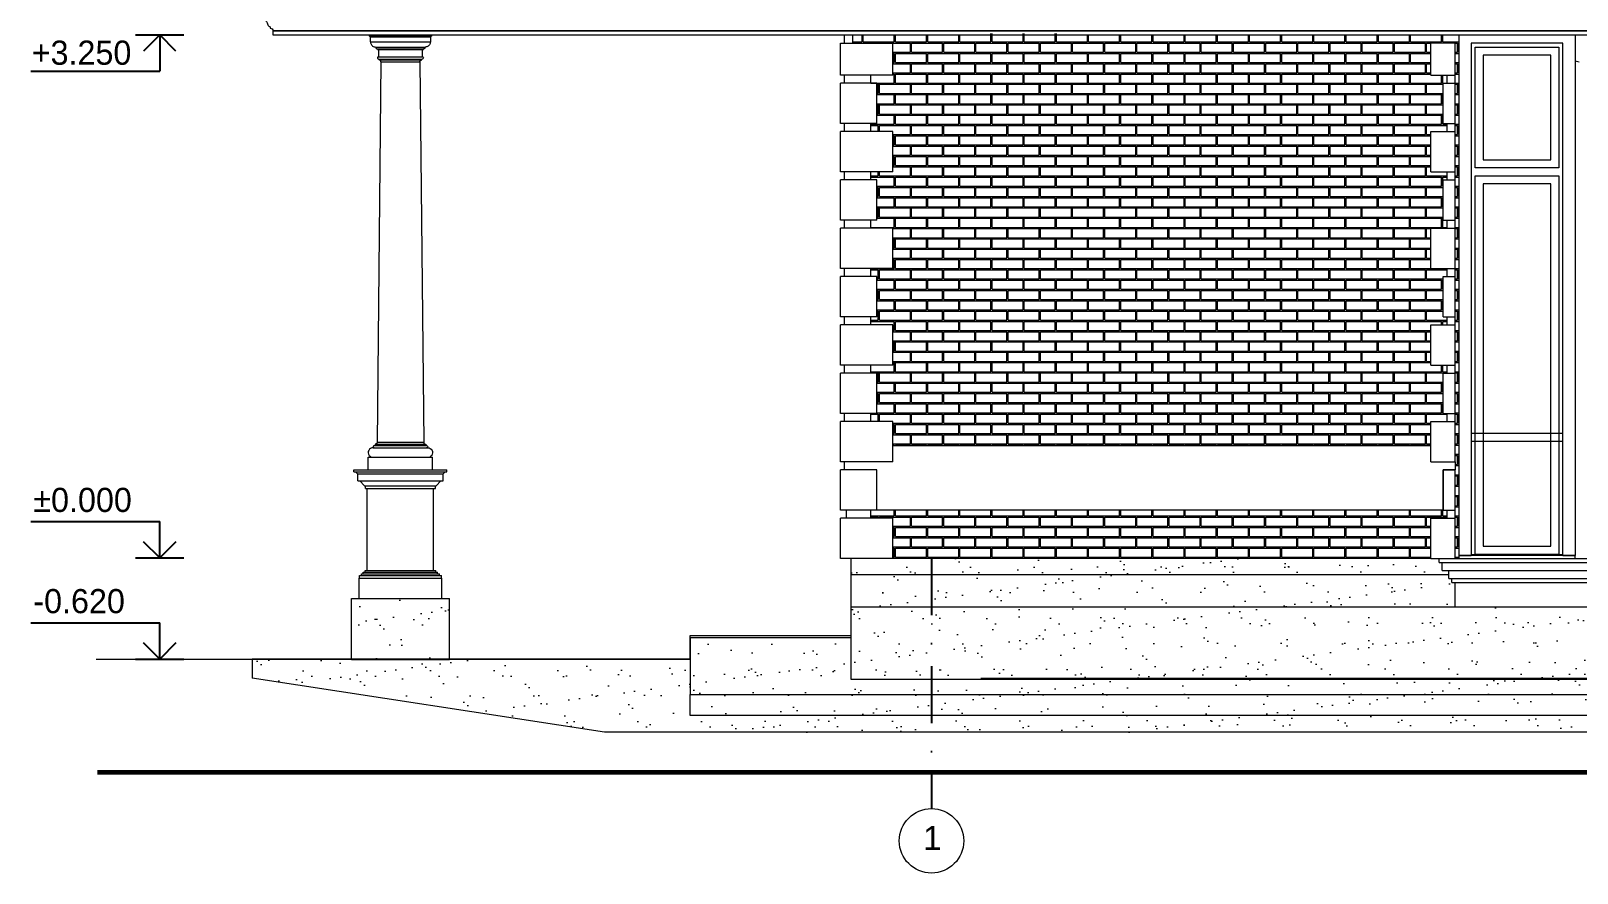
# Model space of a CAD drawing. Header units: millimetres. Extents: x 1177761 to 1329492, y 746793 to 827002.
# Drawn here: x 1177820 to 1187427, y 809771 to 815000 of the extents above; entities that cross this region are included whole.
import ezdxf

# ---------------------------------------------------------------- set-up
doc = ezdxf.new("R2010")
doc.units = ezdxf.units.MM
doc.linetypes.add('Tengelyvonal', pattern=[670.278, 352.778, -176.389, 0, -141.111])
for name, color, linetype in [('axis', 40, 'Continuous'), ('mark', 4, 'Continuous'), ('text', 7, 'Continuous')]:
    doc.layers.add(name, color=color, linetype=linetype)
doc.layers.add('wall', color=5, linetype='Continuous', lineweight=30)
doc.styles.add('GENERATED_STYLE_1', font='')
doc.styles.add('PStudio', font='pstudio.shx')
doc.styles.get('GENERATED_STYLE_1').set_extended_font_data('Arial Кириллический')

# ---------------------------------------------------------------- blocks, each defined once
blk = doc.blocks.new('COLUMN')
at = {"color": 0, "linetype": 'ByBlock', "lineweight": -2}
for p, q in [((107.8, 3875.2), (107.8, 3874.2)), ((107.8, 3874.2), (134.2, 3874.2)), ((107.8, 3874.2), (109.8, 3874)), ((109.8, 3874), (111.6, 3873.2)), ((111.6, 3873.2), (113.1, 3872.1)), ((113.1, 3872.1), (114.3, 3870.5)), ((114.3, 3870.5), (115.1, 3868.7)), ((115.1, 3868.7), (115.3, 3866.7)), ((115.3, 3866.7), (140.7, 3866.7)), ((117.2, 3866.7), (117.2, 3835.8)), ((134.2, 3874.2), (206.4, 3874.2)), ((140.7, 3866.7), (210.2, 3866.7)), ((206.4, 3874.2), (305, 3874.2)), ((210.2, 3866.7), (305, 3866.7)), ((305, 3874.2), (403.6, 3874.2)), ((305, 3866.7), (399.8, 3866.7)), ((399.8, 3866.7), (469.3, 3866.7)), ((403.6, 3874.2), (475.8, 3874.2)), ((469.3, 3866.7), (494.7, 3866.7)), ((475.8, 3874.2), (502.2, 3874.2)), ((492.8, 3866.7), (492.8, 3835.8)), ((494.9, 3868.7), (494.7, 3866.7)), ((495.7, 3870.5), (494.9, 3868.7)), ((496.9, 3872.1), (495.7, 3870.5)), ((498.4, 3873.2), (496.9, 3872.1)), ((500.2, 3874), (498.4, 3873.2)), ((502.2, 3874.2), (500.2, 3874)), ((502.2, 3875.2), (502.2, 3874.2)), ((117.2, 3835.8), (117.2, 3834.9)), ((117.2, 3834.9), (142.4, 3834.9)), ((119.1, 3834.9), (119.5, 3829.9)), ((119.5, 3829.9), (120.6, 3825)), ((120.6, 3825), (122.5, 3820.4)), ((122.5, 3820.4), (125.2, 3816.1)), ((125.2, 3816.1), (128.4, 3812.3)), ((128.4, 3812.3), (132.2, 3809.1)), ((132.2, 3809.1), (136.5, 3806.5)), ((136.5, 3806.5), (141.1, 3804.6)), ((141.1, 3804.6), (146, 3803.4)), ((142.4, 3834.9), (211.1, 3834.9)), ((146, 3803.4), (150.9, 3803)), ((150.9, 3803), (171.6, 3803)), ((150.9, 3803), (151.3, 3800.1)), ((151.3, 3800.1), (152.5, 3797.4)), ((152.5, 3797.4), (154.2, 3795)), ((154.2, 3795), (156.6, 3793.3)), ((156.6, 3793.3), (159.3, 3792.1)), ((159.3, 3792.1), (162.2, 3791.7)), ((162.2, 3791.7), (181.3, 3791.7)), ((162.2, 3791.7), (162.2, 3788)), ((162.2, 3788), (181.3, 3788)), ((162.2, 3788), (164.1, 3787.7)), ((164.1, 3787.7), (165.9, 3787)), ((165.9, 3787), (167.5, 3785.8)), ((167.5, 3785.8), (168.7, 3784.2)), ((168.7, 3784.2), (169.4, 3782.4)), ((169.4, 3782.4), (169.7, 3780.5)), ((169.7, 3780.5), (169.7, 3743)), ((171.6, 3803), (228, 3803)), ((181.3, 3791.7), (233.6, 3791.7)), ((181.3, 3788), (233.6, 3788)), ((211.1, 3834.9), (305, 3834.9)), ((228, 3803), (305, 3803)), ((233.6, 3791.7), (305, 3791.7)), ((233.6, 3788), (305, 3788)), ((305, 3834.9), (398.9, 3834.9)), ((305, 3803), (382, 3803)), ((305, 3791.7), (376.4, 3791.7)), ((305, 3788), (376.4, 3788)), ((376.4, 3791.7), (428.7, 3791.7)), ((376.4, 3788), (428.7, 3788)), ((382, 3803), (438.4, 3803)), ((398.9, 3834.9), (467.6, 3834.9)), ((428.7, 3791.7), (447.8, 3791.7)), ((428.7, 3788), (447.8, 3788)), ((438.4, 3803), (459.1, 3803)), ((440.6, 3782.4), (440.3, 3780.5)), ((440.3, 3780.5), (440.3, 3743)), ((441.3, 3784.2), (440.6, 3782.4)), ((442.5, 3785.8), (441.3, 3784.2)), ((444.1, 3787), (442.5, 3785.8)), ((445.9, 3787.7), (444.1, 3787)), ((447.8, 3788), (445.9, 3787.7)), ((450.7, 3792.1), (447.8, 3791.7)), ((447.8, 3791.7), (447.8, 3788)), ((453.4, 3793.3), (450.7, 3792.1)), ((455.8, 3795), (453.4, 3793.3)), ((457.5, 3797.4), (455.8, 3795)), ((458.7, 3800.1), (457.5, 3797.4)), ((459.1, 3803), (458.7, 3800.1)), ((464, 3803.4), (459.1, 3803)), ((468.9, 3804.6), (464, 3803.4)), ((467.6, 3834.9), (492.8, 3834.9)), ((473.5, 3806.5), (468.9, 3804.6)), ((477.8, 3809.1), (473.5, 3806.5)), ((481.6, 3812.3), (477.8, 3809.1)), ((484.8, 3816.1), (481.6, 3812.3)), ((487.5, 3820.4), (484.8, 3816.1)), ((489.4, 3825), (487.5, 3820.4)), ((490.5, 3829.9), (489.4, 3825)), ((490.9, 3834.9), (490.5, 3829.9)), ((492.8, 3835.8), (492.8, 3834.9)), ((184.3, 3710.6), (160.1, 1348.8)), ((163.2, 3739.2), (162.2, 3735.5)), ((162.2, 3735.5), (163.2, 3731.8)), ((165.9, 3742), (163.2, 3739.2)), ((163.2, 3731.8), (165.9, 3729)), ((169.7, 3743), (165.9, 3742)), ((165.9, 3729), (169.7, 3728)), ((169.7, 3743), (187.8, 3743)), ((169.7, 3728), (187.8, 3728)), ((174.3, 3721.1), (174.3, 3728)), ((176.3, 3720.9), (174.3, 3721.1)), ((209.3, 3721.1), (174.3, 3721.1)), ((178.1, 3720.3), (176.3, 3720.9)), ((179.9, 3719.3), (178.1, 3720.3)), ((181.4, 3718), (179.9, 3719.3)), ((182.6, 3716.4), (181.4, 3718)), ((183.5, 3714.6), (182.6, 3716.4)), ((184.1, 3712.7), (183.5, 3714.6)), ((184.3, 3710.6), (184.1, 3712.7)), ((184.3, 3710.6), (216.6, 3710.6)), ((187.8, 3743), (237.3, 3743)), ((187.8, 3728), (237.3, 3728)), ((270, 3721.1), (209.3, 3721.1)), ((216.6, 3710.6), (272.6, 3710.6)), ((237.3, 3743), (305, 3743)), ((237.3, 3728), (305, 3728)), ((340, 3721.1), (270, 3721.1)), ((272.6, 3710.6), (337.4, 3710.6)), ((305, 3743), (372.7, 3743)), ((305, 3728), (372.7, 3728)), ((337.4, 3710.6), (393.4, 3710.6)), ((400.7, 3721.1), (340, 3721.1)), ((372.7, 3743), (422.2, 3743)), ((372.7, 3728), (422.2, 3728)), ((393.4, 3710.6), (425.7, 3710.6)), ((435.7, 3721.1), (400.7, 3721.1)), ((422.2, 3743), (440.3, 3743)), ((422.2, 3728), (440.3, 3728)), ((425.7, 3710.6), (425.9, 3712.7)), ((425.7, 3710.6), (449.9, 1348.8)), ((425.9, 3712.7), (426.5, 3714.6)), ((426.5, 3714.6), (427.4, 3716.4)), ((427.4, 3716.4), (428.6, 3718)), ((428.6, 3718), (430.1, 3719.3)), ((430.1, 3719.3), (431.9, 3720.3)), ((431.9, 3720.3), (433.7, 3720.9)), ((433.7, 3720.9), (435.7, 3721.1)), ((435.7, 3721.1), (435.7, 3728)), ((440.3, 3743), (444.1, 3742)), ((444.1, 3729), (440.3, 3728)), ((444.1, 3742), (446.8, 3739.2)), ((446.8, 3731.8), (444.1, 3729)), ((446.8, 3739.2), (447.8, 3735.5)), ((447.8, 3735.5), (446.8, 3731.8)), ((159.9, 1346.4), (159.1, 1344)), ((160.1, 1348.8), (159.9, 1346.4)), ((160.1, 1348.8), (198.9, 1348.8)), ((198.9, 1348.8), (266.2, 1348.8)), ((266.2, 1348.8), (343.8, 1348.8)), ((343.8, 1348.8), (411.1, 1348.8)), ((411.1, 1348.8), (449.9, 1348.8)), ((449.9, 1348.8), (450.1, 1346.4)), ((450.1, 1346.4), (450.9, 1344)), ((105, 1257.4), (505, 1257.4)), ((105, 1178), (105, 1257.4)), ((105.6, 1290.9), (105.1, 1282.8)), ((105.1, 1282.8), (106.8, 1274.8)), ((108.3, 1298.6), (105.6, 1290.9)), ((106.8, 1274.8), (110.5, 1267.6)), ((113, 1305.3), (108.3, 1298.6)), ((110.5, 1267.6), (116.1, 1261.6)), ((119.3, 1310.4), (113, 1305.3)), ((116.1, 1261.6), (123.1, 1257.4)), ((126.8, 1313.7), (119.3, 1310.4)), ((134.9, 1314.8), (126.8, 1313.7)), ((134.9, 1314.8), (157.7, 1314.8)), ((136.6, 1324.7), (135.7, 1321.4)), ((135.7, 1321.4), (136.6, 1318.1)), ((139.1, 1327.1), (136.6, 1324.7)), ((136.6, 1318.1), (139.1, 1315.7)), ((142.4, 1328), (139.1, 1327.1)), ((139.1, 1315.7), (142.4, 1314.8)), ((142.4, 1328), (147.9, 1328)), ((150.3, 1336.6), (147.9, 1336.3)), ((147.9, 1336.3), (147.9, 1328)), ((147.9, 1336.3), (190, 1336.3)), ((147.9, 1328), (158.6, 1328)), ((152.5, 1337.3), (150.3, 1336.6)), ((154.6, 1338.4), (152.5, 1337.3)), ((156.5, 1340), (154.6, 1338.4)), ((158, 1341.9), (156.5, 1340)), ((157.7, 1314.8), (219.9, 1314.8)), ((159.1, 1344), (158, 1341.9)), ((158.6, 1328), (164.2, 1328)), ((164.2, 1328), (179.4, 1328)), ((179.4, 1328), (190, 1328)), ((190, 1336.3), (262.9, 1336.3)), ((190, 1328), (208.4, 1328)), ((208.4, 1328), (223.7, 1328)), ((219.9, 1314.8), (305, 1314.8)), ((223.7, 1328), (244.6, 1328)), ((244.6, 1328), (262.9, 1328)), ((262.9, 1336.3), (347.1, 1336.3)), ((262.9, 1328), (284, 1328)), ((284, 1328), (305, 1328)), ((305, 1328), (326, 1328)), ((305, 1314.8), (390.1, 1314.8)), ((326, 1328), (347.1, 1328)), ((347.1, 1336.3), (420, 1336.3)), ((347.1, 1328), (365.4, 1328)), ((365.4, 1328), (386.3, 1328)), ((386.3, 1328), (401.6, 1328)), ((390.1, 1314.8), (452.3, 1314.8)), ((401.6, 1328), (420, 1328)), ((420, 1336.3), (462.1, 1336.3)), ((420, 1328), (430.6, 1328)), ((430.6, 1328), (445.8, 1328)), ((445.8, 1328), (451.4, 1328)), ((450.9, 1344), (452, 1341.9)), ((451.4, 1328), (462.1, 1328)), ((452, 1341.9), (453.5, 1340)), ((452.3, 1314.8), (475.1, 1314.8)), ((453.5, 1340), (455.4, 1338.4)), ((455.4, 1338.4), (457.5, 1337.3)), ((457.5, 1337.3), (459.7, 1336.6)), ((459.7, 1336.6), (462.1, 1336.3)), ((462.1, 1336.3), (462.1, 1328)), ((462.1, 1328), (467.6, 1328)), ((467.6, 1328), (470.9, 1327.1)), ((470.9, 1315.7), (467.6, 1314.8)), ((470.9, 1327.1), (473.4, 1324.7)), ((473.4, 1318.1), (470.9, 1315.7)), ((473.4, 1324.7), (474.3, 1321.4)), ((474.3, 1321.4), (473.4, 1318.1)), ((475.1, 1314.8), (483.2, 1313.7)), ((483.2, 1313.7), (490.7, 1310.4)), ((493.9, 1261.6), (486.9, 1257.4)), ((490.7, 1310.4), (497, 1305.3)), ((499.5, 1267.6), (493.9, 1261.6)), ((497, 1305.3), (501.7, 1298.6)), ((503.2, 1274.8), (499.5, 1267.6)), ((501.7, 1298.6), (504.4, 1290.9)), ((504.9, 1282.8), (503.2, 1274.8)), ((504.4, 1290.9), (504.9, 1282.8)), ((505, 1178), (505, 1257.4)), ((15.7, 1178), (594.3, 1178)), ((15.7, 1165.4), (15.7, 1178)), ((15.7, 1165.4), (594.3, 1165.4)), ((26.4, 1165.4), (39.1, 1152.7)), ((39.1, 1152.7), (570.9, 1152.7)), ((39.8, 1108.5), (39.8, 1152.7)), ((570.2, 1108.5), (570.2, 1152.7)), ((583.6, 1165.4), (570.9, 1152.7)), ((594.3, 1165.4), (594.3, 1178)), ((39.8, 1108.5), (570.2, 1108.5)), ((53.2, 1108.5), (82.7, 1079.1)), ((82.7, 1079.1), (527.3, 1079.1)), ((88, 1062.2), (88, 1079.1)), ((88, 1062.2), (522, 1062.2)), ((98.7, 552.7), (98.7, 1062.2)), ((511.2, 552.7), (511.2, 1062.2)), ((522, 1062.2), (522, 1079.1)), ((556.8, 1108.5), (527.3, 1079.1)), ((47.9, 504.3), (562.1, 504.3)), ((47.9, 378), (47.9, 504.3)), ((50.5, 521.2), (559.5, 521.2)), ((50.5, 504.3), (50.5, 521.2)), ((62.3, 531.7), (547.7, 531.7)), ((62.3, 521.2), (62.3, 531.7)), ((74.1, 542.2), (535.9, 542.2)), ((74.1, 531.7), (74.1, 542.2)), ((85.9, 552.7), (524.1, 552.7)), ((85.9, 542.2), (85.9, 552.7)), ((524.1, 542.2), (524.1, 552.7)), ((535.9, 531.7), (535.9, 542.2)), ((547.7, 521.2), (547.7, 531.7)), ((559.5, 504.3), (559.5, 521.2)), ((562.1, 378), (562.1, 504.3)), ((0, 378), (610, 378)), ((0, 0), (0, 378)), ((610, 0), (610, 378)), ((0, 0), (610, 0))]:
    blk.add_line(p, q, dxfattribs=at)
blk = doc.blocks.new('H LEVEL4')
at = {"color": 0, "linetype": 'ByBlock'}
for p, q in [((16, 4.5), (0, 4.5)), ((0, 0), (0, 4.5)), ((-2, 2), (0, 0)), ((0, 0), (2, 2)), ((3, 0), (-3, 0))]:
    blk.add_line(p, q, dxfattribs=at)
at = {"color": 0, "linetype": 'ByBlock', "style": 'PStudio'}
blk.add_attdef('OTM', (3.4, 5.7), '', height=2, dxfattribs=at)
blk = doc.blocks.new('H LEVEL2')
at = {"color": 0, "linetype": 'ByBlock'}
for p, q in [((3, 0), (-3, 0)), ((-2, -2), (0, 0)), ((0, 0), (2, -2)), ((0, 0), (0, -4.5)), ((16, -4.5), (0, -4.5))]:
    blk.add_line(p, q, dxfattribs=at)
at = {"color": 0, "linetype": 'ByBlock', "style": 'PStudio'}
blk.add_attdef('OTM', (3.4, -3.7), '', height=2, dxfattribs=at)

msp = doc.modelspace()

# ---------------------------------------------------------------- hatches: boundary and pattern name
at = {"layer": 'wall', "lineweight": 20, "ltscale": 2}
h = msp.add_hatch(dxfattribs=at)
h.set_pattern_fill('AR18', color=251, scale=20, style=0)
h.set_pattern_definition([(0, (-270908.16, 1431884.34), (100, 64), [192.5, -7.5]), (0, (-271008.16, 1431891.84), (100, 64), [192.5, -7.5]), (90, (-270908.16, 1431884.34), (-100, 64), [-71.5, 56.5]), (90, (-270915.66, 1431884.34), (-100, 64), [-71.5, 56.5])])
h.paths.add_polyline_path([(1186618.7, 813824.8), (1186593.7, 813824.8), (1186593.7, 814074.8), (1186618.7, 814074.8), (1186618.7, 814124.8), (1186518.7, 814124.8), (1186518.7, 814374.8), (1186618.7, 814374.8), (1186618.7, 814424.8), (1186593.7, 814424.8), (1186593.7, 814674.8), (1186618.7, 814674.8), (1186618.7, 814724.8), (1186518.7, 814724.8), (1186518.7, 814924.8), (1186668.7, 814924.8), (1186668.7, 814724.8), (1186668.7, 814674.8), (1186668.7, 814424.8), (1186668.7, 814374.8), (1186668.7, 814124.8), (1186668.7, 814074.8), (1186668.7, 813824.8), (1186668.7, 813774.8), (1186668.7, 813524.8), (1186668.7, 813474.8), (1186668.7, 813224.8), (1186668.7, 813174.8), (1186668.7, 812924.8), (1186668.7, 812874.8), (1186668.7, 812624.8), (1186668.7, 812574.8), (1186668.7, 812324.8), (1186668.7, 812274.8), (1186668.7, 812024.8), (1186668.7, 811974.8), (1186668.7, 811727.8), (1186693.7, 811727.8), (1186693.7, 811742), (1186693.7, 814974.9), (1182926.1, 814974.9), (1182926.1, 814924.8), (1183175.6, 814924.8), (1183175.6, 814724.8), (1183038.1, 814724.8), (1183038.1, 814674.8), (1183075.6, 814674.8), (1183075.6, 814424.8), (1183038.1, 814424.8), (1183038.1, 814374.8), (1183175.6, 814374.8), (1183175.6, 814124.8), (1183038.1, 814124.8), (1183038.1, 814074.8), (1183075.6, 814074.8), (1183075.6, 813824.8), (1183038.1, 813824.8), (1183038.1, 813774.8), (1183175.6, 813774.8), (1183175.6, 813524.8), (1183038.1, 813524.8), (1183038.1, 813474.8), (1183075.6, 813474.8), (1183075.6, 813224.8), (1183038.1, 813224.8), (1183038.1, 813174.8), (1183175.6, 813174.8), (1183175.6, 812924.8), (1183038.1, 812924.8), (1183038.1, 812874.8), (1183075.6, 812874.8), (1183075.6, 812624.8), (1183038.1, 812624.8), (1183038.1, 812574.8), (1183175.6, 812574.8), (1183175.6, 812424.8), (1186518.7, 812424.8), (1186518.7, 812574.8), (1186618.7, 812574.8), (1186618.7, 812624.8), (1186593.7, 812624.8), (1186593.7, 812874.8), (1186618.7, 812874.8), (1186618.7, 812924.8), (1186518.7, 812924.8), (1186518.7, 813174.8), (1186618.7, 813174.8), (1186618.7, 813224.8), (1186593.7, 813224.8), (1186593.7, 813474.8), (1186618.7, 813474.8), (1186618.7, 813524.8), (1186518.7, 813524.8), (1186518.7, 813774.8), (1186618.7, 813774.8)])
h.paths.add_polyline_path([(1186518.7, 811974.8), (1186618.7, 811974.8), (1186618.7, 812024.8), (1186593.7, 812024.8), (1183038.1, 812024.8), (1183038.1, 811974.8), (1183175.6, 811974.8), (1183175.6, 811727.8), (1186518.7, 811727.8)], flags=17)
h.paths.add_polyline_path([(1183621.3, 812675.3), (1184270, 812675.3)], flags=16)
h.paths.add_polyline_path([(1185447.4, 814912.1), (1186063, 814912.1)], flags=16)
h.paths.add_polyline_path([(1183654.3, 814974.9), (1184308.2, 814974.9), (1184308.2, 814983), (1183654.3, 814983)])
at = {"layer": 'wall', "lineweight": 20, "ltscale": 50}
h = msp.add_hatch(dxfattribs=at)
h.set_pattern_fill('AR-SAND', color=250, scale=5, style=0)
h.paths.add_polyline_path([(1190431.8, 810717.2), (1190445.9, 810726), (1190448.1, 810730.8), (1190448.1, 810736.7), (1190448.1, 810748.7), (1187615.6, 810748.9), (1187615.6, 810646.3), (1189461.2, 810646.3), (1189511.9, 810646.4), (1189612.6, 810647.4), (1189711.7, 810649.3), (1189808, 810652), (1189900.7, 810655.6), (1189988.7, 810660), (1190071.2, 810665.2), (1190147.4, 810671), (1190216.3, 810677.5), (1190277.4, 810684.6), (1190330, 810692.2), (1190373.5, 810700.2), (1190407.6, 810708.6)])
h.paths.add_polyline_path([(1187615.6, 810748.9), (1183415.6, 810749.1), (1183415.6, 810646.3), (1187615.6, 810646.3)])
h.paths.add_polyline_path([(1190448.1, 810880.1), (1187615.6, 810880.1), (1187615.6, 810748.9), (1190448.1, 810748.7)])
h.paths.add_polyline_path([(1187615.6, 810880.1), (1183415.6, 810880.1), (1183415.6, 810749.1), (1187615.6, 810748.9)])
h.paths.add_polyline_path([(1187615.6, 810972.5), (1183415.6, 810972.5), (1183415.6, 810880.1), (1187615.6, 810880.1)])
h.paths.add_polyline_path([(1187615.6, 811424.8), (1186669, 811424.8), (1183721.1, 811424.8), (1183721.1, 810978.9), (1187615.6, 810978.9)])
h.paths.add_polyline_path([(1183721.1, 811724.8), (1183415.6, 811724.8), (1183415.6, 810972.5), (1183721.1, 810972.5)])
h.paths.add_polyline_path([(1183415.6, 811724.8), (1183175.6, 811724.8), (1183111.1, 811724.8), (1183111.1, 810972.5), (1183415.6, 810972.5)])
h.paths.add_polyline_path([(1183111.1, 811303.8), (1182916.1, 811303.8), (1182916.1, 811246.8), (1182916.1, 811230.9), (1182916.1, 810972.5), (1183111.1, 810972.5)])
h.paths.add_polyline_path([(1183111.1, 811415.1), (1182916.1, 811415.1), (1182916.1, 811316.9), (1183111.1, 811316.9)])
h.paths.add_polyline_path([(1183111.1, 811724.8), (1182916.1, 811724.8), (1182916.1, 811415.1), (1183111.1, 811415.1)])
h.paths.add_polyline_path([(1191326, 811424.8), (1189679, 811424.8), (1188290.4, 811424.8), (1188290.4, 811374.8), (1188140.4, 811374.8), (1188140.4, 811424.8), (1187615.6, 811424.8), (1187615.6, 810978.9), (1187884, 810978.9), (1191326, 810978.9)])
h.paths.add_polyline_path([(1188290.4, 811424.8), (1188140.4, 811424.8), (1188140.4, 811374.8), (1188290.4, 811374.8)], flags=17)
h.paths.add_polyline_path([(1183415.6, 810880.1), (1181916, 810880.1), (1181916, 810749.2), (1183415.6, 810749.1)])
h = msp.add_hatch(dxfattribs=at)
h.set_pattern_fill('AR-SAND', color=250, scale=5, style=0)
h.paths.add_polyline_path([(1191326, 811624.8), (1189719, 811624.8), (1189719, 811599.8), (1189699, 811599.8), (1189699, 811574.8), (1189679, 811574.8), (1189679, 811424.8), (1191326, 811424.8)])
h.paths.add_polyline_path([(1191326, 811724.8), (1191251.2, 811724.8), (1189828.7, 811724.8), (1189779, 811724.8), (1189779, 811699.8), (1189759, 811699.8), (1189759, 811649.8), (1189719, 811649.8), (1189719, 811644.8), (1191326, 811644.8)])
h.paths.add_polyline_path([(1186669, 811574.8), (1186649, 811574.8), (1186649, 811599.8), (1186629, 811599.8), (1186629, 811624.8), (1183721.1, 811624.8), (1183721.1, 811424.8), (1186669, 811424.8)])
h.paths.add_polyline_path([(1186589, 811699.8), (1186569, 811699.8), (1186569, 811724.8), (1186518.7, 811724.8), (1183721.1, 811724.8), (1183721.1, 811624.8), (1186629, 811624.8), (1186629, 811649.8), (1186589, 811649.8)])
h.paths.add_polyline_path([(1191326, 811644.8), (1189719, 811644.8), (1189719, 811624.8), (1191326, 811624.8)])
h.paths.add_polyline_path([(1191690, 811724.8), (1191576.2, 811724.8), (1191326, 811724.8), (1191326, 811644.8), (1191326, 810972.5), (1191326, 810920), (1191690, 810920)])
h = msp.add_hatch(dxfattribs=at)
h.set_pattern_fill('AR-SAND', color=250, scale=5, style=0)
h.paths.add_polyline_path([(1180421.1, 811474.8), (1179811.1, 811474.8), (1179811.1, 811099.3), (1180421.1, 811099.3)])
h.paths.add_polyline_path([(1180765.8, 811099.3), (1180421.1, 811099.3), (1180421.1, 811096.8), (1179811.1, 811096.8), (1179811.1, 811099.3), (1179493.4, 811099.3, 0.115808), (1179841.6, 810882.3), (1180150, 810835.1, 0.193605)])
h.paths.add_polyline_path([(1179493.4, 811099.3), (1179194.5, 811099.3), (1179194.5, 810981.4), (1179841.6, 810882.3, -0.115808)])
h.paths.add_polyline_path([(1181916, 811099.3), (1180765.8, 811099.3, -0.193605), (1180150, 810835.1), (1181383.7, 810646.3), (1183415.6, 810646.3), (1183415.6, 810749.1), (1181916, 810749.2), (1181916, 810749.8), (1181916, 810880.1)])
h.paths.add_polyline_path([(1183415.6, 810972.5), (1182916.1, 810972.5), (1182916.1, 811230.9), (1181916, 811230.6), (1181916, 811099.3), (1181916, 810880.1), (1183415.6, 810880.1)])

# ---------------------------------------------------------------- linework, layer by layer
at = {"layer": 'axis', "linetype": 'Tengelyvonal'}
msp.add_line((1183415.6, 811724.8), (1183415.6, 810170.7), dxfattribs=at)
at = {"layer": 'axis', "color": 3, "linetype": 'Continuous', "lineweight": 15}
msp.add_circle((1183415.6, 809970.7), 200, dxfattribs=at)
at = {"layer": 'wall', "color": 250, "lineweight": 20, "ltscale": 50}
for p, q in [((1182850.6, 814724.8), (1182850.6, 814924.8)), ((1182850.6, 814924.8), (1183175.6, 814924.8)), ((1182876.1, 814924.8), (1182876.1, 814972.1)), ((1182926.1, 814924.8), (1182926.1, 814972.1)), ((1183175.6, 814724.8), (1183175.6, 814924.8)), ((1186518.7, 814724.8), (1186518.7, 814924.8)), ((1186668.7, 814924.8), (1186518.7, 814924.8)), ((1186668.7, 814724.8), (1186668.7, 814924.8)), ((1186693.7, 811742.5), (1186693.7, 814974.9)), ((1186768.7, 814924.8), (1186768.7, 811742.5)), ((1187338.7, 814924.8), (1186768.7, 814924.8)), ((1186793.7, 814149.8), (1186793.7, 814899.8)), ((1186793.7, 814899.8), (1187313.7, 814899.8)), ((1187313.7, 814899.8), (1187313.7, 814149.8)), ((1187338.7, 811742.5), (1187338.7, 814924.8)), ((1187413.7, 814974.9), (1187413.7, 811742.5)), ((1187263.7, 814849.8), (1186843.7, 814849.8)), ((1186843.7, 814849.8), (1186843.7, 814199.8)), ((1187263.7, 814199.8), (1187263.7, 814849.8)), ((1187413.7, 814813.8), (1187439.3, 814808.9)), ((1183175.6, 814724.8), (1182850.6, 814724.8)), ((1182876.1, 814674.8), (1182876.1, 814724.8)), ((1183038.1, 814674.8), (1183038.1, 814724.8)), ((1186518.7, 814724.8), (1186668.7, 814724.8)), ((1186618.7, 814674.8), (1186618.7, 814724.8)), ((1186668.7, 814674.8), (1186668.7, 814724.8)), ((1183075.6, 814674.8), (1182850.6, 814674.8)), ((1182850.6, 814424.8), (1182850.6, 814674.8)), ((1183075.6, 814424.8), (1183075.6, 814674.8)), ((1186593.7, 814674.8), (1186668.7, 814674.8)), ((1186593.7, 814424.8), (1186593.7, 814674.8)), ((1186668.7, 814424.8), (1186668.7, 814674.8)), ((1183075.6, 814424.8), (1182850.6, 814424.8)), ((1182876.1, 814374.8), (1182876.1, 814424.8)), ((1183038.1, 814374.8), (1183038.1, 814424.8)), ((1186593.7, 814424.8), (1186668.7, 814424.8)), ((1186618.7, 814374.8), (1186618.7, 814424.8)), ((1186668.7, 814374.8), (1186668.7, 814424.8)), ((1183175.6, 814374.8), (1182850.6, 814374.8)), ((1182850.6, 814124.8), (1182850.6, 814374.8)), ((1183175.6, 814124.8), (1183175.6, 814374.8)), ((1186518.7, 814374.8), (1186668.7, 814374.8)), ((1186518.7, 814124.8), (1186518.7, 814374.8)), ((1186668.7, 814124.8), (1186668.7, 814374.8)), ((1183175.6, 814124.8), (1182850.6, 814124.8)), ((1182876.1, 814074.8), (1182876.1, 814124.8)), ((1183038.1, 814074.8), (1183038.1, 814124.8)), ((1186518.7, 814124.8), (1186668.7, 814124.8)), ((1186618.7, 814074.8), (1186618.7, 814124.8)), ((1186668.7, 814074.8), (1186668.7, 814124.8)), ((1187313.7, 814149.8), (1186793.7, 814149.8)), ((1186843.7, 814199.8), (1187263.7, 814199.8)), ((1183075.6, 814074.8), (1182850.6, 814074.8)), ((1182850.6, 813824.8), (1182850.6, 814074.8)), ((1183075.6, 813824.8), (1183075.6, 814074.8)), ((1186593.7, 814074.8), (1186668.7, 814074.8)), ((1186593.7, 813824.8), (1186593.7, 814074.8)), ((1186668.7, 813824.8), (1186668.7, 814074.8)), ((1186793.7, 811749.8), (1186793.7, 814099.8)), ((1186793.7, 814099.8), (1187313.7, 814099.8)), ((1187263.7, 814049.8), (1186843.7, 814049.8)), ((1186843.7, 814049.8), (1186843.7, 811799.8)), ((1187263.7, 811799.8), (1187263.7, 814049.8)), ((1187313.7, 814099.8), (1187313.7, 811749.8)), ((1183075.6, 813824.8), (1182850.6, 813824.8)), ((1183175.6, 813774.8), (1182850.6, 813774.8)), ((1182850.6, 813524.8), (1182850.6, 813774.8)), ((1182876.1, 813774.8), (1182876.1, 813824.8)), ((1183038.1, 813774.8), (1183038.1, 813824.8)), ((1183175.6, 813524.8), (1183175.6, 813774.8)), ((1186518.7, 813774.8), (1186668.7, 813774.8)), ((1186518.7, 813524.8), (1186518.7, 813774.8)), ((1186593.7, 813824.8), (1186668.7, 813824.8)), ((1186618.7, 813774.8), (1186618.7, 813824.8)), ((1186668.7, 813774.8), (1186668.7, 813824.8)), ((1186668.7, 813524.8), (1186668.7, 813774.8)), ((1183175.6, 813524.8), (1182850.6, 813524.8)), ((1183075.6, 813474.8), (1182850.6, 813474.8)), ((1182850.6, 813224.8), (1182850.6, 813474.8)), ((1182876.1, 813474.8), (1182876.1, 813524.8)), ((1183038.1, 813474.8), (1183038.1, 813524.8)), ((1183075.6, 813224.8), (1183075.6, 813474.8)), ((1186518.7, 813524.8), (1186668.7, 813524.8)), ((1186593.7, 813474.8), (1186668.7, 813474.8)), ((1186593.7, 813224.8), (1186593.7, 813474.8)), ((1186618.7, 813474.8), (1186618.7, 813524.8)), ((1186668.7, 813474.8), (1186668.7, 813524.8)), ((1186668.7, 813224.8), (1186668.7, 813474.8)), ((1183075.6, 813224.8), (1182850.6, 813224.8)), ((1183175.6, 813174.8), (1182850.6, 813174.8)), ((1182850.6, 812924.8), (1182850.6, 813174.8)), ((1182876.1, 813174.8), (1182876.1, 813224.8)), ((1183038.1, 813174.8), (1183038.1, 813224.8)), ((1183175.6, 812924.8), (1183175.6, 813174.8)), ((1186518.7, 813174.8), (1186668.7, 813174.8)), ((1186518.7, 812924.8), (1186518.7, 813174.8)), ((1186593.7, 813224.8), (1186668.7, 813224.8)), ((1186618.7, 813174.8), (1186618.7, 813224.8)), ((1186668.7, 813174.8), (1186668.7, 813224.8)), ((1186668.7, 812924.8), (1186668.7, 813174.8)), ((1183175.6, 812924.8), (1182850.6, 812924.8)), ((1183075.6, 812874.8), (1182850.6, 812874.8)), ((1182850.6, 812624.8), (1182850.6, 812874.8)), ((1182876.1, 812874.8), (1182876.1, 812924.8)), ((1183038.1, 812874.8), (1183038.1, 812924.8)), ((1183075.6, 812624.8), (1183075.6, 812874.8)), ((1186518.7, 812924.8), (1186668.7, 812924.8)), ((1186593.7, 812874.8), (1186668.7, 812874.8)), ((1186593.7, 812624.8), (1186593.7, 812874.8)), ((1186618.7, 812874.8), (1186618.7, 812924.8)), ((1186668.7, 812874.8), (1186668.7, 812924.8)), ((1186668.7, 812624.8), (1186668.7, 812874.8)), ((1183075.6, 812624.8), (1182850.6, 812624.8)), ((1182876.1, 812574.8), (1182876.1, 812624.8)), ((1183038.1, 812574.8), (1183038.1, 812624.8)), ((1186593.7, 812624.8), (1186668.7, 812624.8)), ((1186618.7, 812574.8), (1186618.7, 812624.8)), ((1186668.7, 812574.8), (1186668.7, 812624.8)), ((1183175.6, 812574.8), (1182850.6, 812574.8)), ((1182850.6, 812324.8), (1182850.6, 812574.8)), ((1183175.6, 812324.8), (1183175.6, 812574.8)), ((1186518.7, 812574.8), (1186668.7, 812574.8)), ((1186518.7, 812324.8), (1186518.7, 812574.8)), ((1186668.7, 812324.8), (1186668.7, 812574.8)), ((1187338.7, 812499.8), (1186768.7, 812499.8)), ((1183175.6, 812424.8), (1186518.7, 812424.8)), ((1187338.7, 812449.8), (1186768.7, 812449.8)), ((1183175.6, 812324.8), (1182850.6, 812324.8)), ((1182876.1, 812274.8), (1182876.1, 812324.8)), ((1186518.7, 812324.8), (1186668.7, 812324.8)), ((1186668.7, 812324.8), (1186668.7, 812274.8)), ((1183075.6, 812274.8), (1182850.6, 812274.8)), ((1182850.6, 812024.8), (1182850.6, 812274.8)), ((1183075.6, 812024.8), (1183075.6, 812274.8)), ((1186593.7, 812274.8), (1186668.7, 812274.8)), ((1186593.7, 812024.8), (1186593.7, 812274.8)), ((1186668.7, 812024.8), (1186668.7, 812274.8)), ((1183075.6, 812024.8), (1182850.6, 812024.8)), ((1186593.7, 812024.8), (1182876.1, 812024.8)), ((1182888.1, 811974.8), (1182888.1, 812024.8)), ((1183038.1, 811974.8), (1183038.1, 812024.8)), ((1186618.7, 812024.8), (1186668.7, 812024.8)), ((1186618.7, 811974.8), (1186618.7, 812024.8)), ((1186668.7, 811974.8), (1186668.7, 812024.8)), ((1183175.6, 811974.8), (1182850.6, 811974.8)), ((1182850.6, 811724.8), (1182850.6, 811974.8)), ((1183175.6, 811724.8), (1183175.6, 811974.8)), ((1186518.7, 811974.8), (1186668.7, 811974.8)), ((1186518.7, 811724.8), (1186518.7, 811974.8)), ((1186668.7, 811724.8), (1186668.7, 811974.8)), ((1183175.6, 811724.8), (1182850.6, 811724.8)), ((1182916.1, 811303.8), (1182916.1, 811724.8)), ((1186518.7, 811724.8), (1183175.6, 811724.8)), ((1186518.7, 811724.8), (1186569, 811724.8)), ((1186569, 811724.8), (1189779, 811724.8)), ((1186569, 811699.8), (1186569, 811724.8)), ((1186693.7, 811742), (1186693.7, 811742.5)), ((1186693.7, 811742.5), (1186768.7, 811742.5)), ((1187413.7, 811742), (1186693.7, 811742)), ((1186693.7, 811724.8), (1186693.7, 811742)), ((1186768.7, 811749.8), (1186793.7, 811749.8)), ((1187313.7, 811749.8), (1186793.7, 811749.8)), ((1186843.7, 811799.8), (1187263.7, 811799.8)), ((1187313.7, 811749.8), (1187338.7, 811749.8)), ((1187338.7, 811742.5), (1187413.7, 811742.5)), ((1187413.7, 811742.5), (1187413.7, 811742)), ((1187413.7, 811724.8), (1187413.7, 811742)), ((1182916.1, 811624.8), (1186629, 811624.8)), ((1186569, 811699.8), (1189779, 811699.8)), ((1186589, 811649.8), (1186589, 811699.8)), ((1186589, 811649.8), (1189759, 811649.8)), ((1186629, 811599.8), (1186629, 811649.8)), ((1186629, 811599.8), (1189719, 811599.8)), ((1186649, 811574.8), (1186649, 811599.8)), ((1186649, 811574.8), (1189699, 811574.8)), ((1186669, 811424.8), (1186669, 811574.8)), ((1182916.1, 811424.8), (1186669, 811424.8)), ((1186669, 811424.8), (1189679, 811424.8)), ((1181916, 811246.8), (1182916.1, 811246.8)), ((1181916, 811230.6), (1181916, 811246.8)), ((1181916, 811099.3), (1181916, 811246.8)), ((1181916, 811246.8), (1182916.1, 811246.8)), ((1182916.1, 811246.8), (1182916.1, 811303.8)), ((1182916.1, 811230.9), (1182916.1, 811246.8)), ((1182916.1, 811230.9), (1181916, 811230.6)), ((1181916, 811230.6), (1181916, 810880.1)), ((1182916.1, 810972.5), (1182916.1, 811230.9)), ((1178225, 811099.3), (1181916, 811099.3)), ((1181916, 811099.3), (1179194.5, 811099.3)), ((1179194.5, 811099.3), (1179194.5, 810981.4)), ((1181383.7, 810646.3), (1179194.5, 810981.4)), ((1191326, 810972.5), (1182916.1, 810972.5)), ((1187884, 810978.9), (1183721.1, 810978.9)), ((1181916, 810880.1), (1190448.1, 810880.1)), ((1181916, 810749.8), (1181916, 810880.1)), ((1181916, 810749.2), (1181916, 810749.8)), ((1190448.1, 810748.7), (1181916, 810749.2)), ((1189461.2, 810646.3), (1181383.7, 810646.3))]:
    msp.add_line(p, q, dxfattribs=at)
msp.add_lwpolyline([(1179273.3, 815199.9), (1179306.5, 815089.8), (1179306.5, 815089.8), (1179261.5, 815089.8), (1179261.5, 815072.5, -0.252309), (1179289.1, 815050.2), (1179292.8, 815036.9, 0.253222), (1179306.5, 815025.8), (1179306.5, 815017.1, -0.414903), (1179323.8, 814999.8), (1179323.8, 814974.9), (1179367.3, 814974.9)], format="xyb", dxfattribs=at)
for points in [[(1179323.8, 814974.9), (1191326, 814974.9), (1191326, 814999.8), (1179323.8, 814999.8)], [(1186593.7, 812024.8), (1186668.7, 812024.8), (1186668.7, 812274.8), (1186593.7, 812274.8)]]:
    msp.add_lwpolyline(points, close=True, dxfattribs=at)
msp.add_lwpolyline([(1179323.8, 814999.8), (1218203.3, 814999.8)], dxfattribs=at)
at = {"layer": 'wall', "ltscale": 50}
msp.add_lwpolyline([(1196633.1, 810516.1, 30, 30, 0), (1192631.8, 810516.1, 30, 30, 0), (1192631.8, 810645.5, 30, 30, 0), (1192300.2, 810646.6, 30, 30, 0), (1192300.2, 810496, 30, 30, 0), (1192300.2, 810396, 30, 30, 0), (1181299.6, 810396, 30, 30, 0), (1178233.9, 810396, 0, 0, 0)], format="xyseb", dxfattribs=at)

# ---------------------------------------------------------------- block references
at = {"layer": 'mark', "lineweight": 15, "ltscale": 50}
ref = msp.add_blockref('H LEVEL2', (1178620.4, 814974.9), dxfattribs=dict(at, xscale=-50, yscale=50, zscale=50))
ref.add_attrib('OTM', '+3.250', (1177825.4, 814789.9), dxfattribs={"layer": '0', "color": 0, "linetype": 'ByBlock', "height": 150, "style": 'PStudio'})
ref = msp.add_blockref('H LEVEL4', (1178620.4, 811727.8), dxfattribs=dict(at, xscale=-50, yscale=50, zscale=50))
ref.add_attrib('OTM', '±0.000', (1177835.4, 812012.8), dxfattribs={"layer": '0', "color": 0, "linetype": 'ByBlock', "height": 150, "style": 'PStudio'})
ref = msp.add_blockref('H LEVEL4', (1178620.4, 811099.3), dxfattribs=dict(at, xscale=-50, yscale=50, zscale=50))
ref.add_attrib('OTM', '-0.620', (1177835.4, 811384.3), dxfattribs={"layer": '0', "color": 0, "linetype": 'ByBlock', "height": 150, "style": 'PStudio'})
at = {"layer": 'wall', "color": 250, "lineweight": 20, "ltscale": 50}
msp.add_blockref('COLUMN', (1179811.1, 811096.8), dxfattribs=at)

# ---------------------------------------------------------------- texts
at = {"layer": 'text', "lineweight": 9, "insert": (1183362.6, 809988.3), "char_height": 150, "attachment_point": 4, "style": 'GENERATED_STYLE_1'}
msp.add_mtext('\\A1;{\\fArial Кириллический|b0|i0|c0|p34;1}', dxfattribs=at)

doc.saveas('drawing.dxf')
